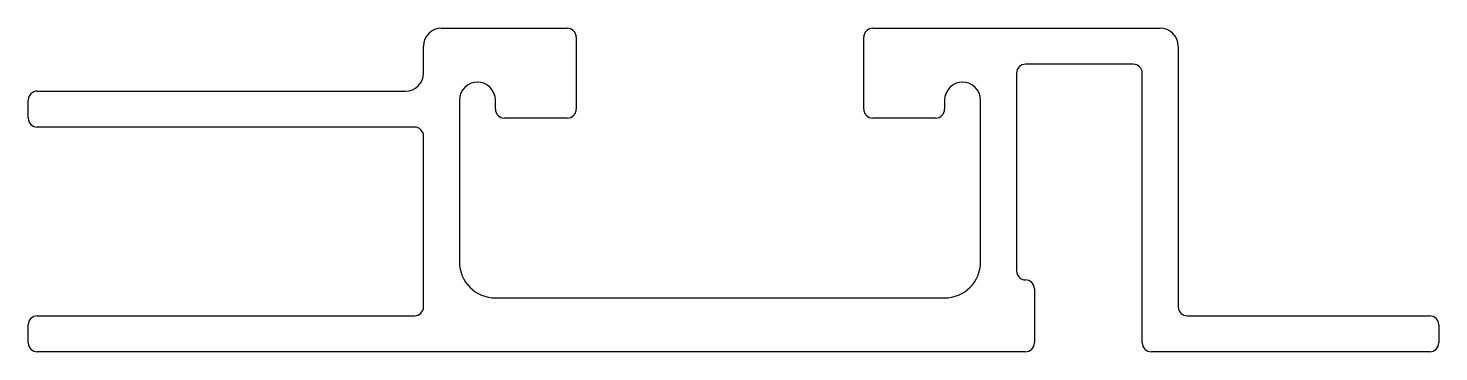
# Model space of a CAD drawing. Extents: x 1.8 to 80.3, y 1.7 to 19.7.
import ezdxf

# ---------------------------------------------------------------- set-up
doc = ezdxf.new("R2010")
doc.units = 0
doc.layers.get('0').update_dxf_attribs({"linetype": 'CONTINUOUS'})

msp = doc.modelspace()

# ---------------------------------------------------------------- linework, layer by layer
for p, q in [((24.771, 19.679, 2357.998), (31.771, 19.679, 2357.998)), ((48.771, 19.679, 2357.998), (64.771, 19.679, 2357.998)), ((32.271, 19.179, 2357.998), (32.271, 15.179, 2357.998)), ((48.271, 15.179, 2357.998), (48.271, 19.179, 2357.998)), ((23.771, 17.179, 2357.998), (23.771, 18.679, 2357.998)), ((65.771, 18.679, 2357.998), (65.771, 4.179, 2357.998)), ((63.271, 17.679, 2357.998), (57.271, 17.679, 2357.998)), ((56.771, 17.179, 2357.998), (56.771, 6.179, 2357.998)), ((63.771, 2.179, 2357.998), (63.771, 17.179, 2357.998)), ((2.271, 16.179, 2357.998), (22.771, 16.179, 2357.998)), ((1.771, 14.679, 2357.998), (1.771, 15.679, 2357.998)), ((25.771, 15.679, 2357.998), (25.771, 6.679, 2357.998)), ((27.771, 15.179, 2357.998), (27.771, 15.679, 2357.998)), ((52.771, 15.679, 2357.998), (52.771, 15.179, 2357.998)), ((54.771, 6.679, 2357.998), (54.771, 15.679, 2357.998)), ((23.271, 14.179, 2357.998), (2.271, 14.179, 2357.998)), ((31.771, 14.679, 2357.998), (28.271, 14.679, 2357.998)), ((52.271, 14.679, 2357.998), (48.771, 14.679, 2357.998)), ((23.771, 4.179, 2357.998), (23.771, 13.679, 2357.998)), ((57.771, 5.179, 2357.998), (57.771, 2.179, 2357.998)), ((27.771, 4.679, 2357.998), (52.771, 4.679, 2357.998)), ((1.771, 2.179, 2357.998), (1.771, 3.179, 2357.998)), ((2.271, 3.679, 2357.998), (23.271, 3.679, 2357.998)), ((66.271, 3.679, 2357.998), (79.771, 3.679, 2357.998)), ((80.271, 3.179, 2357.998), (80.271, 2.179, 2357.998)), ((57.271, 1.679, 2357.998), (2.271, 1.679, 2357.998)), ((79.771, 1.679, 2357.998), (64.271, 1.679, 2357.998))]:
    msp.add_line(p, q)
for centre, radius, start, end in [((24.771, 18.679, 2357.998), 1, 90, 180), ((31.771, 19.179, 2357.998), 0.5, 0, 90), ((48.771, 19.179, 2357.998), 0.5, 90, 180), ((64.771, 18.679, 2357.998), 1, 0, 90), ((57.271, 17.179, 2357.998), 0.5, 90, 180), ((63.271, 17.179, 2357.998), 0.5, 0, 90), ((22.771, 17.179, 2357.998), 1, 270, 360), ((26.771, 15.679, 2357.998), 1, 0, 179.99942), ((53.771, 15.679, 2357.998), 1, 0.00058, 180), ((2.271, 15.679, 2357.998), 0.5, 90, 180), ((28.271, 15.179, 2357.998), 0.5, 180, 270), ((31.771, 15.179, 2357.998), 0.5, 270, 0), ((48.771, 15.179, 2357.998), 0.5, 180, 270), ((52.271, 15.179, 2357.998), 0.5, 270, 0), ((2.271, 14.679, 2357.998), 0.5, 180, 270), ((23.271, 13.679, 2357.998), 0.5, 0, 90), ((27.771, 6.679, 2357.998), 2, 180, 270), ((52.771, 6.679, 2357.998), 2, 270, 360), ((57.271, 6.179, 2357.998), 0.5, 180, 270), ((57.271, 5.179, 2357.998), 0.5, 360, 90), ((23.271, 4.179, 2357.998), 0.5, 270, 360), ((66.271, 4.179, 2357.998), 0.5, 180, 270), ((2.271, 3.179, 2357.998), 0.5, 90, 180), ((79.771, 3.179, 2357.998), 0.5, 360, 90), ((2.271, 2.179, 2357.998), 0.5, 180, 270), ((57.271, 2.179, 2357.998), 0.5, 270, 0), ((64.271, 2.179, 2357.998), 0.5, 180, 270), ((79.771, 2.179, 2357.998), 0.5, 270, 0)]:
    msp.add_arc(centre, radius, start, end)

doc.saveas('drawing.dxf')
